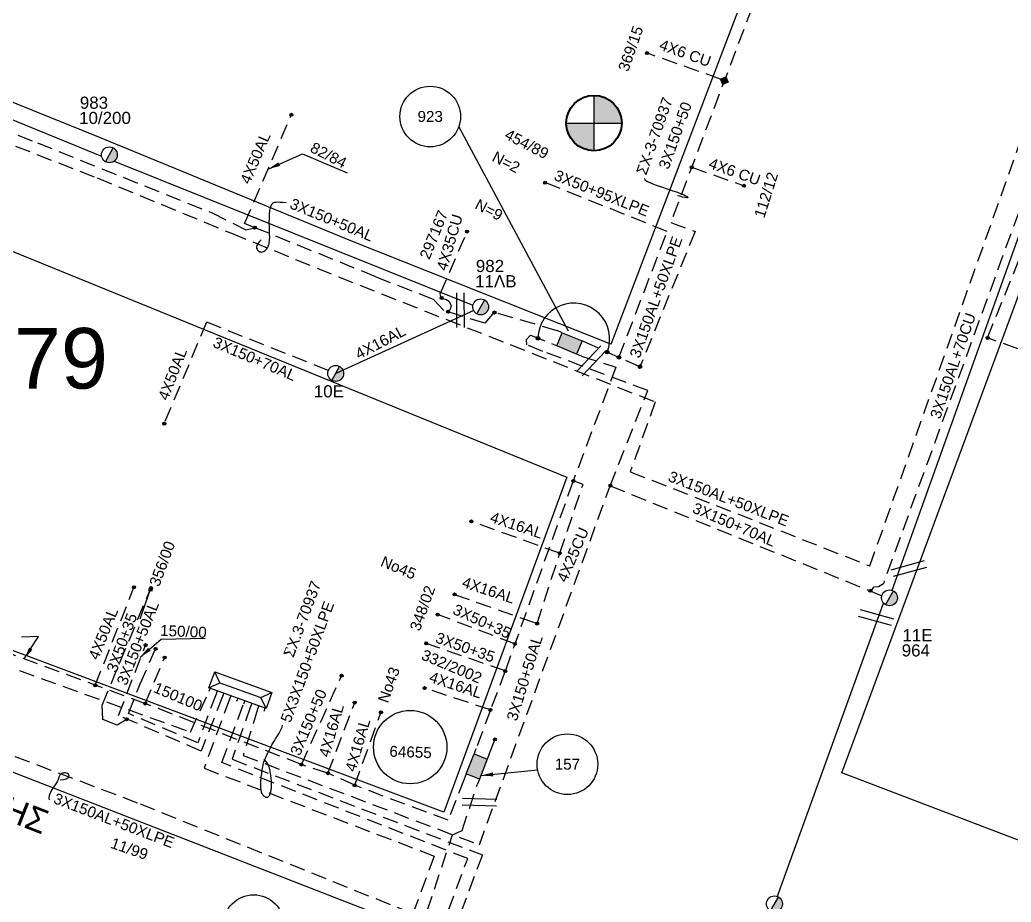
# Model space of a CAD drawing. Header units: millimetres. Extents: x 751 to 1825, y 360 to 872.
# Drawn here: x 1511.5 to 1593.4, y 695.4 to 768.2 of the extents above; entities that cross this region are included whole.
import ezdxf

# ---------------------------------------------------------------- set-up
doc = ezdxf.new("R2010")
doc.units = ezdxf.units.MM
doc.linetypes.add('DASHED', pattern=[19.05, 12.7, -6.35])
for name, color, linetype in [('Link Box 4 Διευθύνσεων', 7, 'Continuous'), ('Άγνωστα', 7, 'Continuous'), ('Γέφυρες Εναέριου Δικτύου', 7, 'Continuous'), ('Γυμνά εναέρια ΧΤ (3Φ)   3x50+35CU', 7, 'Continuous'), ('Γυμνά εναέρια ΧΤ (3Φ)   4x35CU', 7, 'Continuous'), ('Γυμνά εναέρια ΧΤ και ΦΟΠ (3Φ)   4x50+16AL', 7, 'Continuous'), ('Επιγραφές - Σχήματα', 7, 'Continuous'), ('Καλώδια ΧΤ   3x150+50AL', 7, 'DASHED'), ('Καλώδια ΧΤ   3x150+70 XLPE', 7, 'DASHED'), ('Καλώδια ΧΤ   3x150AL+50XLPE', 7, 'DASHED'), ('Καλώδια ΧΤ   4x16AL', 7, 'DASHED'), ('Καλώδια ΧΤ   4x25CU', 7, 'DASHED'), ('Καλώδια ΧΤ   4x6CU', 7, 'DASHED'), ('Στύλος ΦΜ', 7, 'Continuous'), ('Στύλος ΦΜ @ 1', 7, 'Continuous'), ('Συνδέσεις', 7, 'Continuous'), ('Τομή', 7, 'Continuous'), ('Υποσταθμός πόλεως', 7, 'Continuous'), ('Υπόβαθρο ΔΕΗ', 7, 'Continuous'), ('Υπόγεια Καλώδια Δικτύου ΧΤ   .075', 7, 'DASHED'), ('Υπόγεια καλώδια Δικτύου ΧΤ και Παρ. ΧΤ - 3X150+70 AL', 7, 'DASHED'), ('Υπόγεια καλώδια Παροχών ΧΤ   4x16AL', 7, 'DASHED'), ('Υπόγεια καλώδια Παροχών ΧΤ   4x50AL', 7, 'DASHED'), ('Υπόγεια καλώδια Παροχών ΧΤ   4x6', 7, 'DASHED')]:
    doc.layers.add(name, color=color, linetype=linetype)
doc.styles.get("Standard").update_dxf_attribs({"font": 'ARIAL.TTF'})
doc.linetypes.add('SYN_LINE', pattern='A,0.5,-0.0001,["/\\/\\/\\/",Standard,S=0.1,R=0,X=0,Y=-0.05],-0.25', length=0.7501)
doc.dimstyles.new('ISO-25', dxfattribs={"dimtxt": 2.5, "dimasz": 2.5, "dimexe": 1.25, "dimexo": 0.625, "dimtad": 1, "dimtxsty": 'Standard', "dimcen": 2.5, "dimadec": 0, "dimazin": 0, "dimtfac": 1, "dimtmove": 0, "dimatfit": 3, "dimfxl": 1, "dimarcsym": 0})

# ---------------------------------------------------------------- blocks, each defined once
blk = doc.blocks.new('ΥΠΑΡΧΩΝ ΤΣΙΜΕΝΤΕΝΙΟΣ ΣΤΥΛΟΣ')
at = {"layer": 'Στύλος ΦΜ'}
blk.add_hatch(color=256, dxfattribs=at).paths.add_polyline_path([(-1.29, -2.28, 0.574793), (2.62, 0, 0.268822), (1.3, 2.27)])
blk.add_line((-1.29, -2.28), (1.3, 2.27), dxfattribs=at)
blk.add_circle((0, 0), 2.62, dxfattribs=at)
at = {"layer": 'Στύλος ΦΜ', "flags": 4}
for tag, p in [('ΑΡΙΘΜΟΣ', (-4.68, 8.05)), ('ΤΥΠΟΣ', (-4.91, 3.03))]:
    blk.add_attdef(tag, p, '', height=4, dxfattribs=at)
blk = doc.blocks.new('_ΣΥΝΔΕΣΗ')
at = {"layer": 'Συνδέσεις', "linetype": 'SYN_LINE', "ltscale": 40}
blk.add_hatch(color=256, dxfattribs=at).paths.add_polyline_path([(0.5, -0.01, 1), (-0.5, -0.01, 1)])
at = {"layer": 'Συνδέσεις'}
blk.add_circle((0, -0.01), 0.5, dxfattribs=at)
blk = doc.blocks.new('LINK BOX 4 ΑΝΑΧΩΡΗΣΕΩΝ')
at = {"layer": 'Link Box 4 Διευθύνσεων', "ltscale": 40}
blk.add_hatch(color=256, dxfattribs=at).paths.add_polyline_path([(-3.54, 0), (-3.54, -4.67), (3.54, -4.67), (3.54, 0)])
for p, q in [((-3.54, 0), (-5.33, 0)), ((5.33, 0), (3.54, 0)), ((-3.54, -4.67), (-5.33, -4.67)), ((5.33, -4.67), (3.54, -4.67))]:
    blk.add_line(p, q, dxfattribs=at)
blk.add_lwpolyline([(-3.54, -4.67), (-3.54, 0), (3.54, 0), (3.54, -4.67)], close=True, dxfattribs=at)
blk = doc.blocks.new('ΤΟΜΗ')
at = {"layer": 'Τομή', "ltscale": 40}
for p, q in [((-5.68, 0), (5.68, 0)), ((5.68, -2.33), (-5.68, -2.33))]:
    blk.add_line(p, q, dxfattribs=at)
blk = doc.blocks.new('ΥΠΟΣΤΑΘΜΟΣ ΠΟΛΕΩΣ 9 ΑΝΑΧΩΡΗΣΕΩΝ')
at = {"layer": 'Υποσταθμός πόλεως', "ltscale": 40}
for p, q in [((-9.63, -2.82), (-9.63, -4)), ((-7.12, -2.82), (-7.12, -4)), ((-4.84, -2.82), (-4.84, -4)), ((-2.36, -2.82), (-2.36, -4)), ((0.09, -2.82), (0.09, -4)), ((2.55, -2.82), (2.55, -4)), ((5.02, -2.82), (5.02, -4)), ((7.48, -2.82), (7.48, -4)), ((9.61, -2.82), (9.61, -4))]:
    blk.add_line(p, q, dxfattribs=at)
blk.add_lwpolyline([(-10.02, 2.82), (10.02, 2.82), (10.02, -2.82), (-10.02, -2.82)], close=True, dxfattribs=at)
for points in [[(-7.21, 0), (-10.02, 2.82)], [(-10.02, -2.82), (-7.21, 0)], [(-7.21, 0), (7.21, 0)], [(7.21, 0), (10.02, 2.82)], [(10.02, -2.82), (7.21, 0)]]:
    blk.add_lwpolyline(points, dxfattribs=at)
at = {"layer": 'Υποσταθμός πόλεως', "linetype": 'SYN_LINE', "ltscale": 40, "flags": 1}
for tag, p in [('ΜΕΤΑΣΧΗΜΑΤΙΣΜΟΣ', (10.79, 1.71)), ('ΙΣΧΥΣ', (10.77, -1.08)), ('ΑΡΙΘΜΟΣ', (10.89, -3.8))]:
    blk.add_attdef(tag, p, '', height=1.8, dxfattribs=at)
blk = doc.blocks.new('TSONTA XT1')
at = {"ltscale": 40}
h = blk.add_hatch(color=256, dxfattribs=at)
h.dxf.hatch_style = 1
h.paths.add_polyline_path([(595.96, 2487.66), (597.07, 2488.77), (595.96, 2489.87), (594.85, 2488.77)])
blk.add_lwpolyline([(594.85, 2488.77), (595.96, 2489.87), (597.07, 2488.77), (595.96, 2487.66)], close=True, dxfattribs=at)

msp = doc.modelspace()

# ---------------------------------------------------------------- hatches: boundary and pattern name
at = {"layer": 'Επιγραφές - Σχήματα'}
h = msp.add_hatch(color=1, dxfattribs=at)
h.paths.add_polyline_path([(1556.637, 759.658, 0.414214), (1558.924, 757.371), (1558.924, 759.658)])
h.paths.add_polyline_path([(1558.924, 759.658), (1561.21, 759.658, 0.414214), (1558.924, 761.944)])

# ---------------------------------------------------------------- linework, layer by layer
at = {"layer": 'Άγνωστα', "color": 5, "linetype": 'DASHED', "ltscale": 0.1}
msp.add_lwpolyline([(1560.98, 740.336), (1564.966, 750.715), (1554.888, 754.748)], dxfattribs=at)
at = {"layer": 'Άγνωστα', "color": 30, "ltscale": 0.1}
msp.add_lwpolyline([(1521.471, 718.762), (1522.36, 721.303)], dxfattribs=at)
at = {"layer": 'Άγνωστα', "color": 6, "linetype": 'DASHED', "lineweight": -2, "ltscale": 0.1}
msp.add_lwpolyline([(1502.54, 717.701), (1525.635, 709.427), (1525.635, 709.427), (1527.143, 712.762)], dxfattribs=at)
at = {"layer": 'Άγνωστα', "color": 133, "linetype": 'DASHED', "ltscale": 0.1}
msp.add_lwpolyline([(1527.732, 712.549), (1526.227, 708.539), (1520.52, 710.943), (1521.471, 713.409), (1522.744, 716.285)], dxfattribs=at)
at = {"layer": 'Άγνωστα', "color": 6, "linetype": 'DASHED', "ltscale": 0.1}
for points in [[(1521.891, 711.775), (1523.487, 715.573)], [(1548.213, 705.55), (1546.884, 702.143), (1539.177, 705.03), (1536.964, 706.028), (1534.78, 706.744), (1521.891, 711.775), (1521.891, 711.775)]]:
    msp.add_lwpolyline(points, dxfattribs=at)
at = {"layer": 'Άγνωστα', "color": 85, "linetype": 'DASHED', "ltscale": 0.1}
for points in [[(1550.271, 707.605), (1550.746, 708.813)], [(1543.956, 691.052), (1547.249, 700.959), (1548.046, 701.312), (1549.299, 705.125)]]:
    msp.add_lwpolyline(points, dxfattribs=at)
at = {"layer": 'Γέφυρες Εναέριου Δικτύου', "ltscale": 0.1}
msp.add_arc((1557.256, 741.85), 2.962, 338.61079, 178.73109, dxfattribs=at)
at = {"layer": 'Γυμνά εναέρια ΧΤ (3Φ)   3x50+35CU', "color": 30, "linetype": 'DASHED', "lineweight": -2, "ltscale": 0.1}
msp.add_lwpolyline([(1520.312, 710.441), (1519.575, 709.987), (1518.4, 710.473), (1518.337, 711.647), (1522.299, 721.168)], dxfattribs=at)
at = {"layer": 'Γυμνά εναέρια ΧΤ (3Φ)   3x50+35CU', "color": 6, "linetype": 'DASHED', "ltscale": 0.1}
for points in [[(1552.398, 716.701), (1546.02, 719.121)], [(1551.598, 714.463), (1545.077, 716.741)]]:
    msp.add_lwpolyline(points, dxfattribs=at)
at = {"layer": 'Γυμνά εναέρια ΧΤ (3Φ)   4x35CU', "color": 2, "linetype": 'DASHED', "ltscale": 0.1}
msp.add_lwpolyline([(1546.353, 745.226), (1546.278, 745.352), (1546.243, 745.588), (1548.456, 750.717)], dxfattribs=at)
at = {"layer": 'Γυμνά εναέρια ΧΤ (3Φ)   4x35CU', "color": 2, "ltscale": 0.1}
msp.add_lwpolyline([(1546.353, 745.226), (1546.755, 745.101), (1546.931, 744.975), (1547.056, 744.774), (1547.132, 744.574), (1547.056, 744.297), (1546.88, 744.096)], dxfattribs=at)
at = {"layer": 'Γυμνά εναέρια ΧΤ και ΦΟΠ (3Φ)   4x50+16AL', "color": 1, "ltscale": 0.1}
for points in [[(1491.641, 767.816), (1518.283, 756.944)], [(1519.327, 756.522), (1548.937, 744.648)]]:
    msp.add_lwpolyline(points, dxfattribs=at)
at = {"layer": 'Γυμνά εναέρια ΧΤ και ΦΟΠ (3Φ)   4x50+16AL', "color": 173, "ltscale": 0.1}
msp.add_lwpolyline([(1583.532, 721.117), (1596.705, 757.952)], dxfattribs=at)
at = {"layer": 'Γυμνά εναέρια ΧΤ και ΦΟΠ (3Φ)   4x50+16AL', "color": 30, "ltscale": 0.1}
msp.add_lwpolyline([(1582.794, 720.034), (1574.037, 695.864)], dxfattribs=at)
at = {"layer": 'Επιγραφές - Σχήματα', "color": 1}
for points in [[(1558.924, 761.944), (1558.924, 757.371)], [(1556.637, 759.658), (1561.21, 759.658)]]:
    msp.add_lwpolyline(points, dxfattribs=at)
at = {"layer": 'Επιγραφές - Σχήματα', "ltscale": 0.1}
for points in [[(1547.759, 759.351), (1556.798, 742.518)], [(1531.447, 750.039), (1531.285, 749.864), (1531.175, 749.707), (1531.109, 749.567), (1531.081, 749.444), (1531.085, 749.338), (1531.114, 749.248), (1531.161, 749.174), (1531.22, 749.115), (1531.286, 749.072), (1531.355, 749.043), (1531.427, 749.027), (1531.5, 749.025), (1531.574, 749.036), (1531.646, 749.059), (1531.717, 749.093), (1531.784, 749.138), (1531.847, 749.193), (1531.905, 749.258), (1531.957, 749.331), (1532.004, 749.413), (1532.045, 749.503), (1532.081, 749.599), (1532.109, 749.702), (1532.131, 749.811), (1532.147, 749.925), (1532.156, 750.045), (1532.16, 750.17), (1532.16, 750.3), (1532.158, 750.437), (1532.153, 750.58), (1532.147, 750.73), (1532.141, 750.886), (1532.136, 751.049), (1532.132, 751.216), (1532.13, 751.386), (1532.13, 751.557), (1532.132, 751.726), (1532.136, 751.89), (1532.143, 752.048), (1532.154, 752.198), (1532.167, 752.338), (1532.185, 752.467), (1532.206, 752.584), (1532.231, 752.691), (1532.26, 752.787), (1532.293, 752.872), (1532.33, 752.946), (1532.372, 753.008), (1532.419, 753.059), (1532.478, 753.099), (1532.557, 753.128), (1532.663, 753.146), (1532.804, 753.153), (1532.988, 753.15), (1533.222, 753.137), (1533.514, 753.114)], [(1531.666, 707.186), (1531.792, 707.046), (1531.894, 706.914), (1531.973, 706.79), (1532.034, 706.671), (1532.08, 706.557), (1532.115, 706.445), (1532.141, 706.335), (1532.164, 706.224), (1532.184, 706.113), (1532.204, 706.001), (1532.222, 705.888), (1532.238, 705.776), (1532.253, 705.664), (1532.266, 705.554), (1532.276, 705.446), (1532.284, 705.341), (1532.289, 705.239), (1532.292, 705.14), (1532.292, 705.044), (1532.29, 704.951), (1532.285, 704.86), (1532.277, 704.773), (1532.267, 704.689), (1532.255, 704.607), (1532.24, 704.528), (1532.223, 704.452), (1532.203, 704.381), (1532.182, 704.314), (1532.158, 704.253), (1532.132, 704.198), (1532.104, 704.15), (1532.074, 704.109), (1532.042, 704.077), (1532.009, 704.054), (1531.974, 704.038), (1531.937, 704.03), (1531.898, 704.031), (1531.859, 704.039), (1531.817, 704.054), (1531.775, 704.077), (1531.732, 704.107), (1531.688, 704.145), (1531.645, 704.19), (1531.604, 704.242), (1531.565, 704.302), (1531.529, 704.369), (1531.497, 704.444), (1531.471, 704.527), (1531.45, 704.617), (1531.435, 704.714), (1531.424, 704.818), (1531.419, 704.929), (1531.418, 705.047), (1531.421, 705.171), (1531.428, 705.301), (1531.437, 705.437), (1531.45, 705.578), (1531.465, 705.723), (1531.482, 705.869), (1531.501, 706.014), (1531.521, 706.157), (1531.543, 706.294), (1531.565, 706.424), (1531.587, 706.546), (1531.61, 706.656), (1531.634, 706.759), (1531.66, 706.857), (1531.69, 706.954), (1531.724, 707.053), (1531.763, 707.157), (1531.81, 707.27), (1531.865, 707.395), (1531.928, 707.534), (1531.999, 707.686), (1532.078, 707.847), (1532.163, 708.016), (1532.254, 708.189), (1532.349, 708.363), (1532.447, 708.537), (1532.548, 708.706), (1532.651, 708.87), (1532.753, 709.03), (1532.852, 709.187), (1532.946, 709.343), (1533.034, 709.501), (1533.111, 709.662), (1533.178, 709.829), (1533.23, 710.004)], [(1514.861, 705.487), (1515.156, 705.518), (1515.367, 705.569), (1515.506, 705.636), (1515.582, 705.711), (1515.607, 705.791), (1515.591, 705.868), (1515.544, 705.937), (1515.478, 705.992), (1515.401, 706.029), (1515.319, 706.049), (1515.233, 706.053), (1515.148, 706.044), (1515.066, 706.023), (1514.991, 705.993), (1514.926, 705.956), (1514.874, 705.913), (1514.837, 705.866), (1514.81, 705.814), (1514.788, 705.754), (1514.766, 705.682), (1514.738, 705.598), (1514.699, 705.499), (1514.643, 705.381), (1514.565, 705.243), (1514.462, 705.083), (1514.343, 704.907), (1514.22, 704.72), (1514.106, 704.528), (1514.012, 704.338), (1513.951, 704.156), (1513.933, 703.987), (1513.973, 703.838)]]:
    msp.add_lwpolyline(points, dxfattribs=at)
for centre, radius in [((1545.408, 760.202), 2.5), ((1543.755, 708.179), 3.028), ((1556.731, 706.769), 2.5), ((1530.837, 693.498), 2.5)]:
    msp.add_circle(centre, radius, dxfattribs=at)
at = {"layer": 'Επιγραφές - Σχήματα', "color": 1, "lineweight": 40}
msp.add_circle((1558.924, 759.658), 2.286, dxfattribs=at)
at = {"layer": 'Καλώδια ΧΤ   3x150+50AL', "color": 5, "linetype": 'DASHED', "ltscale": 0.1}
msp.add_lwpolyline([(1591.402, 741.939), (1593.993, 748.356), (1597.013, 756.477), (1597.872, 757.681), (1639.143, 742.36)], dxfattribs=at)
at = {"layer": 'Καλώδια ΧΤ   3x150+50AL', "color": 6, "linetype": 'DASHED', "ltscale": 0.1}
for points in [[(1557.904, 740.439), (1560.735, 739.528), (1557.174, 730.058), (1551.598, 714.463), (1550.38, 711.255), (1549.184, 708.031)], [(1534.78, 706.744), (1538.09, 714.076)]]:
    msp.add_lwpolyline(points, dxfattribs=at)
at = {"layer": 'Καλώδια ΧΤ   3x150+50AL', "color": 30, "linetype": 'DASHED', "lineweight": -2, "ltscale": 0.1}
msp.add_lwpolyline([(1528.268, 712.356), (1526.5, 707.861), (1519.685, 710.788), (1521.918, 716.598)], dxfattribs=at)
at = {"layer": 'Καλώδια ΧΤ   3x150+70 XLPE', "color": 5, "linetype": 'DASHED', "ltscale": 0.1}
msp.add_lwpolyline([(1601.504, 766.252), (1599.385, 767.358), (1595.933, 757.682), (1582.88, 721.883), (1582.824, 721.649), (1582.408, 721.413), (1581.987, 721.367), (1581.749, 721.03)], dxfattribs=at)
at = {"layer": 'Καλώδια ΧΤ   3x150AL+50XLPE', "color": 7, "linetype": 'DASHED', "ltscale": 0.1}
msp.add_lwpolyline([(1481.716, 792.04), (1472.071, 794.994), (1465.987, 775.98), (1477.588, 771.418), (1491.087, 766.163), (1500.124, 762.264), (1509.398, 758.459), (1517.923, 755.134), (1529.009, 750.573), (1537.836, 746.982), (1563.974, 736.66), (1561.92, 730.898), (1581.686, 723.127), (1597.607, 767.992), (1599.705, 769.139), (1601.515, 769.15)], dxfattribs=at)
at = {"layer": 'Καλώδια ΧΤ   3x150AL+50XLPE', "color": 2, "linetype": 'DASHED', "ltscale": 0.1}
msp.add_lwpolyline([(1480.899, 789.804), (1473.855, 791.741), (1468.14, 776.057), (1495.466, 765.063), (1512.995, 758.024), (1527.408, 752.25), (1530.187, 750.862), (1530.944, 751.031)], dxfattribs=at)
at = {"layer": 'Καλώδια ΧΤ   3x150AL+50XLPE', "color": 5, "linetype": 'DASHED', "ltscale": 0.1}
msp.add_lwpolyline([(1572.46, 779.286), (1575.322, 778.076), (1565.265, 751.47), (1567.269, 750.723), (1562.716, 739.556), (1558.351, 741.518)], dxfattribs=at)
at = {"layer": 'Καλώδια ΧΤ   3x150AL+50XLPE', "color": 30, "linetype": 'DASHED', "lineweight": -2, "ltscale": 0.1}
msp.add_lwpolyline([(1498.237, 711.418), (1498.671, 712.14), (1521.471, 703.5), (1543.578, 694.609), (1540.609, 686.985), (1542.115, 686.446), (1542.984, 688.571)], dxfattribs=at)
at = {"layer": 'Καλώδια ΧΤ   3x150AL+50XLPE', "color": 85, "linetype": 'DASHED', "ltscale": 0.1}
msp.add_lwpolyline([(1528.853, 712.144), (1526.747, 706.439), (1545.73, 699.196), (1542.869, 691.478)], dxfattribs=at)
at = {"layer": 'Καλώδια ΧΤ   3x150AL+50XLPE', "color": 173, "linetype": 'DASHED', "ltscale": 0.1}
msp.add_lwpolyline([(1530.586, 711.519), (1529.063, 707.179), (1549.713, 699.283), (1531.24, 650.206), (1527.206, 651.766), (1525.383, 646.219), (1516.33, 649.931), (1516.33, 649.931), (1516.33, 649.931), (1516.078, 649.301)], dxfattribs=at)
at = {"layer": 'Καλώδια ΧΤ   4x16AL', "color": 1, "linetype": 'Continuous', "ltscale": 0.1}
msp.add_lwpolyline([(1548.997, 744.187), (1537.608, 739.009)], dxfattribs=at)
at = {"layer": 'Καλώδια ΧΤ   4x25CU', "color": 5, "linetype": 'DASHED', "ltscale": 0.1}
msp.add_lwpolyline([(1531.165, 711.309), (1529.965, 707.491), (1549.464, 700.123), (1560.257, 729.738), (1563.36, 737.597), (1554.692, 740.83), (1553.375, 741.362), (1553.348, 741.814), (1553.681, 742.16), (1555.443, 741.459)], dxfattribs=at)
at = {"layer": 'Καλώδια ΧΤ   4x6CU', "color": 5, "linetype": 'DASHED', "ltscale": 0.1}
msp.add_line((1566.985, 756.021), (1571.307, 754.488), dxfattribs=at)
at = {"layer": 'Υπόβαθρο ΔΕΗ', "ltscale": 0.1}
for points in [[(1560.316, 741.414), (1538.87, 749.952), (1518.053, 758.497), (1496.373, 767.257), (1472.088, 776.729), (1483.323, 805.997), (1532.912, 785.483), (1570.876, 769.118), (1560.327, 741.409)], [(1639.381, 683.182), (1579.364, 706.054), (1598.286, 757.102), (1658.434, 734.342), (1639.381, 683.182)]]:
    msp.add_lwpolyline(points, dxfattribs=at)
at = {"layer": 'Υπόβαθρο ΔΕΗ', "lineweight": -2, "ltscale": 0.1}
for points in [[(1456.363, 736.83), (1467.87, 766.608), (1556.688, 730.465), (1546.521, 702.802), (1496.596, 721.507), (1456.363, 736.83)], [(1453.059, 727.667), (1437.276, 687.276), (1459.458, 678.873), (1489.614, 667.517), (1509.677, 659.796), (1528.293, 652.739), (1538.972, 682.617), (1542.722, 693.747), (1506.188, 707.956), (1479.491, 717.447), (1459.785, 725.215), (1453.059, 727.667)]]:
    msp.add_lwpolyline(points, dxfattribs=at)
at = {"layer": 'Υπόβαθρο ΔΕΗ', "ltscale": 0.1}
msp.add_open_spline([(1563.086, 755.096), (1562.977, 754.826), (1566.764, 753.744), (1566.737, 753.366), (1566.076, 753.616), (1565.81, 753.673)], degree=3, dxfattribs=at)
at = {"layer": 'Υπόγεια Καλώδια Δικτύου ΧΤ   .075', "color": 1, "linetype": 'DASHED', "ltscale": 0.1}
msp.add_lwpolyline([(1512.252, 601.374), (1512.111, 602.107), (1516.849, 615.868), (1522.057, 631.992), (1524.539, 639.303), (1526.59, 644.898), (1526.174, 646.147), (1527.909, 650.68), (1530.95, 651.761), (1534.18, 660.849), (1548.504, 698.982), (1528.209, 706.902), (1530.006, 711.728)], dxfattribs=at)
at = {"layer": 'Υπόγεια καλώδια Δικτύου ΧΤ και Παρ. ΧΤ - 3X150+70 AL', "color": 1, "linetype": 'DASHED', "ltscale": 0.1}
msp.add_lwpolyline([(1537, 739.251), (1526.95, 743.236)], dxfattribs=at)
at = {"layer": 'Υπόγεια καλώδια Δικτύου ΧΤ και Παρ. ΧΤ - 3X150+70 AL', "color": 5, "linetype": 'DASHED', "ltscale": 0.1}
msp.add_lwpolyline([(1560.257, 729.738), (1582.681, 720.683)], dxfattribs=at)
at = {"layer": 'Υπόγεια καλώδια Δικτύου ΧΤ και Παρ. ΧΤ - 3X150+70 AL', "color": 6, "linetype": 'DASHED', "lineweight": -2, "ltscale": 0.1}
msp.add_lwpolyline([(1502.853, 718.827), (1521.891, 711.775)], dxfattribs=at)
at = {"layer": 'Υπόγεια καλώδια Παροχών ΧΤ   4x16AL', "color": 5, "linetype": 'DASHED', "ltscale": 0.1}
msp.add_lwpolyline([(1599.289, 739.114), (1591.402, 741.939)], dxfattribs=at)
at = {"layer": 'Υπόγεια καλώδια Παροχών ΧΤ   4x16AL', "color": 6, "linetype": 'DASHED', "ltscale": 0.1}
for points in [[(1547.414, 720.782), (1554.235, 718.378), (1556.101, 724.177), (1558.018, 729.845), (1557.209, 730.15)], [(1556.101, 724.177), (1548.806, 726.801)], [(1550.38, 711.255), (1544.942, 713.052)], [(1536.964, 706.028), (1539.175, 711.863)], [(1539.177, 705.03), (1541.344, 711.051)]]:
    msp.add_lwpolyline(points, dxfattribs=at)
at = {"layer": 'Υπόγεια καλώδια Παροχών ΧΤ   4x50AL', "color": 2, "linetype": 'DASHED', "ltscale": 0.1}
msp.add_lwpolyline([(1555.889, 742.537), (1550.687, 744.062), (1549.925, 743.149), (1546.54, 744.187), (1545.687, 745.1), (1540.91, 746.982), (1530.944, 751.031), (1530.095, 751.382), (1533.959, 760.35)], dxfattribs=at)
at = {"layer": 'Υπόγεια καλώδια Παροχών ΧΤ   4x50AL', "color": 1, "linetype": 'DASHED', "ltscale": 0.1}
msp.add_lwpolyline([(1526.95, 743.236), (1523.429, 734.856)], dxfattribs=at)
at = {"layer": 'Υπόγεια καλώδια Παροχών ΧΤ   4x50AL', "color": 6, "linetype": 'DASHED', "lineweight": -2, "ltscale": 0.1}
msp.add_lwpolyline([(1517.769, 713.283), (1520.955, 721.365)], dxfattribs=at)
at = {"layer": 'Υπόγεια καλώδια Παροχών ΧΤ   4x6', "color": 5, "linetype": 'DASHED', "ltscale": 0.1}
msp.add_lwpolyline([(1569.371, 763.29), (1563.352, 765.417)], dxfattribs=at)

# ---------------------------------------------------------------- block references
at = {"layer": 'Link Box 4 Διευθύνσεων', "ltscale": 0.1}
for p, xscale, yscale, zscale, rotation in [((1557.12, 742.027), 0.2499999999998696, 0.2499999999998696, 0.2499999999998696, 337.4929106583177), ((1548.699, 706.791), 0.2499999999998828, 0.2499999999998828, 0.2499999999998828, 68.60580254677534)]:
    msp.add_blockref('LINK BOX 4 ΑΝΑΧΩΡΗΣΕΩΝ', p, dxfattribs=dict(at, xscale=xscale, yscale=yscale, zscale=zscale, rotation=rotation))
at = {"layer": 'Γυμνά εναέρια ΧΤ (3Φ)   3x50+35CU', "ltscale": 0.1, "xscale": 0.25, "yscale": 0.25, "zscale": 0.25}
msp.add_blockref('_ΣΥΝΔΕΣΗ', (1522.325, 721.163), dxfattribs=at)
at = {"layer": 'Καλώδια ΧΤ   3x150+50AL', "linetype": 'DASHED', "ltscale": 0.1, "xscale": 0.25, "yscale": 0.25, "zscale": 0.25}
msp.add_blockref('_ΣΥΝΔΕΣΗ', (1521.919, 716.601), dxfattribs=at)
at = {"layer": 'Στύλος ΦΜ @ 1', "ltscale": 0.1}
ref = msp.add_blockref('ΥΠΑΡΧΩΝ ΤΣΙΜΕΝΤΕΝΙΟΣ ΣΤΥΛΟΣ', (1518.93, 757.042), dxfattribs=dict(at, xscale=0.25, yscale=0.25, zscale=0.25))
ref.add_attrib('ΤΥΠΟΣ', '10/200', (1516.434, 759.586), dxfattribs={"layer": 'Στύλος ΦΜ', "height": 1, "flags": 4})
ref.add_attrib('ΑΡΙΘΜΟΣ', '983', (1516.493, 760.843), dxfattribs={"layer": 'Στύλος ΦΜ', "height": 1, "flags": 4})
ref = msp.add_blockref('ΥΠΑΡΧΩΝ ΤΣΙΜΕΝΤΕΝΙΟΣ ΣΤΥΛΟΣ', (1549.573, 744.498), dxfattribs=dict(at, xscale=0.25, yscale=0.25, zscale=0.25))
ref.add_attrib('ΤΥΠΟΣ', '11ΛB', (1549.116, 746.116), dxfattribs={"layer": 'Στύλος ΦΜ', "height": 1, "flags": 4})
ref.add_attrib('ΑΡΙΘΜΟΣ', '982', (1549.175, 747.373), dxfattribs={"layer": 'Στύλος ΦΜ', "height": 1, "flags": 4})
ref = msp.add_blockref('ΥΠΑΡΧΩΝ ΤΣΙΜΕΝΤΕΝΙΟΣ ΣΤΥΛΟΣ', (1537.608, 739.009), dxfattribs=dict(at, xscale=0.25, yscale=0.25, zscale=0.25))
ref.add_attrib('ΤΥΠΟΣ', '10E', (1535.801, 737.034), dxfattribs={"layer": 'Στύλος ΦΜ', "height": 1, "flags": 4})
ref = msp.add_blockref('ΥΠΑΡΧΩΝ ΤΣΙΜΕΝΤΕΝΙΟΣ ΣΤΥΛΟΣ', (1583.31, 720.501), dxfattribs=dict(at, xscale=0.25, yscale=0.25, zscale=0.25))
ref.add_attrib('ΤΥΠΟΣ', '964', (1584.319, 715.661), dxfattribs={"layer": 'Στύλος ΦΜ', "height": 1, "flags": 4})
ref.add_attrib('ΑΡΙΘΜΟΣ', '11E', (1584.378, 716.918), dxfattribs={"layer": 'Στύλος ΦΜ', "height": 1, "flags": 4})
ref = msp.add_blockref('ΥΠΑΡΧΩΝ ΤΣΙΜΕΝΤΕΝΙΟΣ ΣΤΥΛΟΣ', (1573.814, 695.249), dxfattribs=dict(at, xscale=0.25, yscale=0.25, zscale=0.25))
ref.add_attrib('ΤΥΠΟΣ', '11ΛB', (1574.366, 690.666), dxfattribs={"layer": 'Στύλος ΦΜ', "height": 1, "flags": 4})
ref.add_attrib('ΑΡΙΘΜΟΣ', '965', (1574.426, 691.923), dxfattribs={"layer": 'Στύλος ΦΜ', "height": 1, "flags": 4})
at = {"layer": 'Συνδέσεις', "ltscale": 0.1, "xscale": 0.25, "yscale": 0.25, "zscale": 0.25}
for p in [(1563.291, 765.439), (1533.959, 760.35), (1566.986, 756.024), (1554.888, 754.748), (1571.307, 754.491), (1530.944, 751.031), (1548.456, 750.717), (1546.354, 745.229), (1546.881, 744.099), (1550.712, 744.037), (1591.402, 741.939), (1523.465, 734.871), (1557.22, 730.148), (1560.281, 729.761), (1548.806, 726.801), (1556.101, 724.177), (1522.36, 721.303), (1547.414, 720.782), (1581.737, 721.082), (1546.02, 719.121), (1554.235, 718.378), (1545.077, 716.741), (1552.398, 716.701), (1522.744, 716.285), (1523.487, 715.573), (1551.598, 714.463), (1538.09, 714.076), (1544.942, 713.052), (1521.891, 711.775), (1539.175, 711.863), (1541.344, 711.051), (1550.38, 711.255), (1520.349, 710.481), (1550.747, 708.816), (1534.78, 706.744), (1536.964, 706.028), (1539.177, 705.03)]:
    msp.add_blockref('_ΣΥΝΔΕΣΗ', p, dxfattribs=at)
at = {"layer": 'Συνδέσεις', "xscale": 0.3075184835441075, "yscale": 0.3075184835441075, "zscale": 0.3075184835441075, "rotation": 69.2942331110968}
msp.add_blockref('TSONTA XT1', (2220.798, 321.138), dxfattribs=at)
at = {"layer": 'Συνδέσεις', "xscale": 0.3, "yscale": 0.3, "zscale": 0.345700799648589}
for p in [(1554.295, 741.919), (1560.015, 740.773), (1560.981, 740.339), (1562.717, 739.559)]:
    msp.add_blockref('_ΣΥΝΔΕΣΗ', p, dxfattribs=at)
at = {"layer": 'Τομή', "ltscale": 0.1}
for p, xscale, yscale, zscale, rotation in [((1547.615, 744.229), 0.2499999999999679, 0.2499999999999679, 0.2499999999999679, 90.09428021256072), ((1558.508, 740.248), 0.2500000000000276, 0.2500000000000276, 0.2500000000000276, 46.44388103511599), ((1584.83, 723.184), 0.2499999999999875, 0.2499999999999875, 0.2499999999999875, 15.48473770995843), ((1582.271, 719.149), 0.2500000000000387, 0.2500000000000387, 0.2500000000000387, 344.7286083779081), ((1549.485, 703.93), 0.2499999999999765, 0.2499999999999765, 0.2499999999999765, 358.2659627848344)]:
    msp.add_blockref('ΤΟΜΗ', p, dxfattribs=dict(at, xscale=xscale, yscale=yscale, zscale=zscale, rotation=rotation))
at = {"layer": 'Υποσταθμός πόλεως', "xscale": 0.2500000000000049, "yscale": 0.2500000000000049, "zscale": 0.2500000000000049, "rotation": 340.1493491265366}
msp.add_blockref('ΥΠΟΣΤΑΘΜΟΣ ΠΟΛΕΩΣ 9 ΑΝΑΧΩΡΗΣΕΩΝ', (1529.746, 712.885), dxfattribs=at)
at = {"layer": 'Υπόγεια καλώδια Παροχών ΧΤ   4x50AL', "linetype": 'DASHED', "ltscale": 0.1, "xscale": 0.25, "yscale": 0.25, "zscale": 0.25}
for p in [(1520.956, 721.368), (1517.77, 713.286)]:
    msp.add_blockref('_ΣΥΝΔΕΣΗ', p, dxfattribs=at)

# ---------------------------------------------------------------- texts
at = {"layer": 'Άγνωστα', "color": 7, "ltscale": 0.1, "insert": (1555.889, 755.837), "char_height": 0.9, "width": 84.18588, "attachment_point": 1, "rotation": 338.21976}
msp.add_mtext('3X50+95XLPE', dxfattribs=at)
at = {"layer": 'Γυμνά εναέρια ΧΤ (3Φ)   3x50+35CU', "color": 7, "ltscale": 0.1, "char_height": 0.9, "width": 84.18588, "attachment_point": 1}
for insert, rotation in [((1547.563, 720.024), 335.56829), ((1518.668, 714.572), 69.98763), ((1546.061, 717.689), 340.51393)]:
    msp.add_mtext('3X50+35', dxfattribs=dict(at, insert=insert, rotation=rotation))
at = {"layer": 'Γυμνά εναέρια ΧΤ (3Φ)   4x35CU', "color": 7, "ltscale": 0.1, "insert": (1545.905, 747.671), "char_height": 0.9, "width": 84.18588, "attachment_point": 1, "rotation": 73.59576}
msp.add_mtext('4X35CU', dxfattribs=at)
at = {"layer": 'Επιγραφές - Σχήματα', "ltscale": 0.1, "char_height": 0.9}
for s, insert, width, attachment_point, rotation in [('369/15', (1560.888, 764.138), 84.18588, 1, 70.59438), ('{\\fArial|b0|i0|c161|p34;ΣX-3-70937}', (1562.382, 755.609), 84.18588, 1, 70.59438), ('454/89', (1551.876, 759.222), 84.18588, 1, 332.71302), ('82/84', (1535.83, 758.139), 84.18588, 1, 332.71302), ('N=2', (1550.843, 757.38), 84.18588, 1, 332.71302), ('112/12', (1572.113, 752.037), 84.18588, 1, 72.44985), ('N=9', (1549.425, 753.45), 84.18588, 1, 332.71302), ('297167', (1544.498, 748.678), 84.18588, 1, 68.00808), ('356/00', (1522.193, 721.669), 84.18588, 1, 69.63359), ('No45', (1542.789, 722.981), 8.55915, 5, 337.13087), ('{\\fTimes New Roman|b0|i0|c0|p0;Σ}X.3-70937', (1534.853, 718.74), 8.55915, 5, 69.39335), ('348/02', (1544.776, 719.643), 8.55915, 5, 70.24507), ('332/2002', (1547.185, 714.84), 8.55915, 5, 337.13087), ('No43', (1541.999, 713.32), 8.55915, 5, 70.24507), ('150100', (1524.601, 712.338), 8.55915, 5, 337.13087), ('64655', (1543.791, 707.774), 8.55915, 5, 357.90504)]:
    msp.add_mtext(s, dxfattribs=dict(at, insert=insert, width=width, attachment_point=attachment_point, rotation=rotation))
at = {"layer": 'Επιγραφές - Σχήματα', "color": 7, "ltscale": 0.1, "char_height": 0.9, "width": 2.07233, "attachment_point": 5}
for s, insert in [('923', (1545.408, 760.202)), ('157', (1556.731, 706.769))]:
    msp.add_mtext(s, dxfattribs=dict(at, insert=insert))
at = {"layer": 'Επιγραφές - Σχήματα', "insert": (1499.366, 742.757), "char_height": 5, "width": 10.91721, "attachment_point": 1}
msp.add_mtext('Φ{\\fArial|b0|i0|c204|p34;Г}-79', dxfattribs=at)
at = {"layer": 'Επιγραφές - Σχήματα', "ltscale": 0.1, "attachment_point": 5}
for s, insert, char_height, rotation in [('150/00', (1525.041, 717.724), 0.9, 357.25809), ('ΤΣΟΡΙΝΗΣ', (1507.228, 704.439), 2, 338.57376), ('11/99', (1520.584, 699.797), 0.9, 340.87832)]:
    msp.add_mtext(s, dxfattribs=dict(at, insert=insert, char_height=char_height, rotation=rotation))
at = {"layer": 'Καλώδια ΧΤ   3x150+50AL', "color": 7, "linetype": 'DASHED', "ltscale": 0.1, "char_height": 0.9, "width": 84.18588, "attachment_point": 1}
for s, insert, rotation in [('3X150+50AL', (1534.089, 753.5), 337.48829), ('3X150+50AL', (1519.503, 713.535), 68.2076), ('3X150+50AL', (1551.687, 710.531), 72.7985), ('3X150+50', (1533.815, 707.754), 66.90757)]:
    msp.add_mtext(s, dxfattribs=dict(at, insert=insert, rotation=rotation))
at = {"layer": 'Καλώδια ΧΤ   3x150+70 XLPE', "color": 7, "linetype": 'DASHED', "ltscale": 0.1, "insert": (1586.63, 735.478), "char_height": 0.9, "width": 84.18588, "attachment_point": 1, "rotation": 70.92546}
msp.add_mtext('3X150AL+70CU', dxfattribs=at)
at = {"layer": 'Καλώδια ΧΤ   3x150AL+50XLPE', "color": 7, "linetype": 'DASHED', "ltscale": 0.1, "char_height": 0.9}
for s, insert, width, attachment_point, rotation in [('3X150+50', (1565.628, 758.637), 13.92422, 5, 70.25195), ('3X150AL+50XLPE', (1564.044, 745.301), 13.92422, 5, 70.25195), ('3X150AL+50XLPE', (1570.034, 728.676), 13.92422, 5, 338.89752), ('5X3X150+50XLPE', (1533.023, 710.435), 84.18588, 1, 69.76623), ('3X150AL+50XLPE', (1519.31, 702.123), 13.92422, 5, 339.08792)]:
    msp.add_mtext(s, dxfattribs=dict(at, insert=insert, width=width, attachment_point=attachment_point, rotation=rotation))
at = {"layer": 'Καλώδια ΧΤ   4x16AL', "color": 7, "linetype": 'DASHED', "ltscale": 0.1, "insert": (1539.105, 740.938), "char_height": 0.9, "width": 84.18588, "attachment_point": 1, "rotation": 27.76403}
msp.add_mtext('4X16AL', dxfattribs=at)
at = {"layer": 'Καλώδια ΧΤ   4x25CU', "color": 7, "linetype": 'DASHED', "ltscale": 0.1, "insert": (1555.82, 722.054), "char_height": 0.9, "width": 84.18588, "attachment_point": 1, "rotation": 66.64831}
msp.add_mtext('4X25CU', dxfattribs=at)
at = {"layer": 'Υπόγεια καλώδια Δικτύου ΧΤ και Παρ. ΧΤ - 3X150+70 AL', "color": 7, "linetype": 'DASHED', "ltscale": 0.1, "char_height": 0.9, "width": 84.18588, "attachment_point": 1, "rotation": 336.86583}
for insert in [(1527.744, 742.066), (1567.312, 728.394)]:
    msp.add_mtext('3X150+70AL', dxfattribs=dict(at, insert=insert))
at = {"layer": 'Υπόγεια καλώδια Παροχών ΧΤ   4x16AL', "color": 7, "linetype": 'DASHED', "ltscale": 0.1, "char_height": 0.9, "width": 84.18588, "attachment_point": 1}
for s, insert, rotation in [('4X6 CU', (1564.536, 766.604), 340.36341), ('4X6 CU', (1568.613, 756.822), 340.36341), ('4X16AL', (1550.552, 727.623), 341.69988), ('4X16AL', (1548.237, 722.265), 341.69988), ('4X16AL', (1545.534, 714.442), 341.69988), ('4X16AL', (1536.189, 707.534), 73.76969), ('4X16AL', (1538.368, 706.334), 73.76969)]:
    msp.add_mtext(s, dxfattribs=dict(at, insert=insert, rotation=rotation))
at = {"layer": 'Υπόγεια καλώδια Παροχών ΧΤ   4x50AL', "color": 7, "linetype": 'DASHED', "ltscale": 0.1, "char_height": 0.9, "width": 84.18588, "attachment_point": 1}
for insert, rotation in [((1529.678, 754.905), 66.84269), ((1522.913, 737.035), 68.83329), ((1517.168, 715.642), 67.91289)]:
    msp.add_mtext('4X50AL', dxfattribs=dict(at, insert=insert, rotation=rotation))

# ---------------------------------------------------------------- leaders
at = {"layer": 'Επιγραφές - Σχήματα', "ltscale": 0.1}
for points, override in [([(1532.027, 755.866), (1534.881, 757.13), (1538.567, 755.551)], {"dimasz": 1, "dimgap": 0.625, "dimtad": 0}), ([(1511.906, 715.46), (1513.08, 717.301), (1511.675, 717.261)], {"dimasz": 1, "dimtad": 0}), ([(1521.471, 715.61), (1523.208, 717.081), (1526.841, 717.172)], {"dimasz": 1, "dimgap": 0.625, "dimtad": 0}), ([(1549.601, 705.834), (1554.274, 706.307)], {"dimasz": 1, "dimgap": 0.625, "dimtad": 0})]:
    msp.add_leader(points, dimstyle='ISO-25', override=override, dxfattribs=at)

doc.saveas('drawing.dxf')
